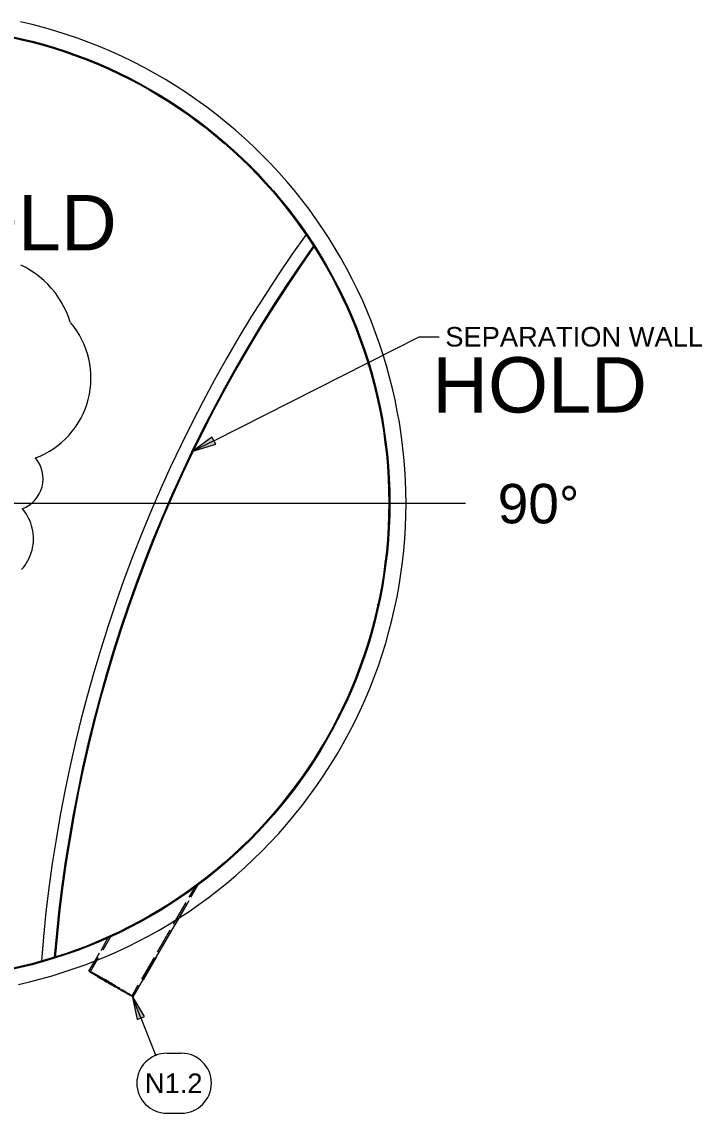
# Model space of a CAD drawing. Header units: millimetres. Extents: x 0 to 62767, y -13570 to 23963.
# Drawn here: x 14293 to 16864, y 7524 to 11651 of the extents above; entities that cross this region are included whole.
import ezdxf

# ---------------------------------------------------------------- set-up
doc = ezdxf.new("R2010")
doc.units = ezdxf.units.MM

msp = doc.modelspace()

# ---------------------------------------------------------------- hatches: boundary and pattern name
h = msp.add_hatch(color=7)
h.dxf.hatch_style = 2
h.paths.add_polyline_path([(15011.428, 10080), (14939.047, 10026.667), (15026.667, 10053.333)])
h = msp.add_hatch(color=7)
h.dxf.hatch_style = 2
h.paths.add_polyline_path([(14756.19, 7889.524), (14710.476, 7967.619), (14729.523, 7878.095)])

# ---------------------------------------------------------------- linework, layer by layer
at = {"color": 7, "lineweight": 0}
for points in [[(14279.848, 8010.797), (14322.661, 8020.711), (14365.229, 8031.625), (14407.534, 8043.536), (14449.557, 8056.438), (14491.279, 8070.327), (14532.681, 8085.198), (14573.743, 8101.047), (14614.446, 8117.868), (14654.772, 8135.658), (14694.702, 8154.412), (14734.216, 8174.124), (14773.296, 8194.791), (14811.922, 8216.408), (14850.075, 8238.97), (14887.736, 8262.472), (14924.887, 8286.91), (14961.508, 8312.279), (14997.58, 8338.574), (15033.084, 8365.791), (15068.001, 8393.926), (15102.312, 8422.973), (15135.998, 8452.928), (15169.04, 8483.786), (15201.419, 8515.543), (15233.116, 8548.193), (15264.111, 8581.733), (15294.387, 8616.158), (15323.922, 8651.463), (15352.7, 8687.643), (15380.7, 8724.694), (15407.904, 8762.611), (15434.292, 8801.389), (15459.845, 8841.024), (15484.406, 8881.281), (15507.833, 8921.917), (15530.129, 8962.913), (15551.299, 9004.248), (15571.346, 9045.904), (15590.276, 9087.862), (15608.091, 9130.103), (15624.796, 9172.607), (15640.395, 9215.355), (15654.893, 9258.328), (15668.293, 9301.507), (15680.599, 9344.873), (15691.816, 9388.407), (15701.948, 9432.088), (15710.998, 9475.899), (15718.972, 9519.821), (15725.872, 9563.833), (15731.703, 9607.916), (15736.47, 9652.053), (15740.176, 9696.223), (15742.825, 9740.406), (15744.422, 9784.585), (15744.971, 9828.74), (15744.475, 9872.852), (15742.939, 9916.901), (15740.367, 9960.868), (15736.763, 10004.735), (15732.131, 10048.482), (15726.476, 10092.089), (15719.801, 10135.539), (15712.11, 10178.81), (15703.408, 10221.886), (15693.699, 10264.745), (15682.986, 10307.369), (15671.275, 10349.74), (15658.568, 10391.836), (15644.871, 10433.641), (15630.187, 10475.134), (15614.52, 10516.295), (15597.874, 10557.107), (15580.255, 10597.55), (15561.664, 10637.605), (15542.108, 10677.252), (15521.589, 10716.472), (15500.113, 10755.246), (15477.682, 10793.556), (15454.302, 10831.381), (15429.976, 10868.703), (15404.709, 10905.502), (15378.504, 10941.76), (15351.365, 10977.457), (15323.298, 11012.574), (15294.305, 11047.091), (15264.391, 11080.99), (15233.56, 11114.252), (15201.817, 11146.857), (15169.164, 11178.786), (15135.607, 11210.02), (15101.15, 11240.54), (15065.796, 11270.327), (15029.549, 11299.361), (14992.415, 11327.623), (14954.397, 11355.095), (14915.498, 11381.756), (14875.949, 11407.443), (14835.99, 11432.007), (14795.64, 11455.45), (14754.919, 11477.778), (14713.845, 11498.992), (14672.437, 11519.097), (14630.716, 11538.097), (14588.7, 11555.994), (14546.409, 11572.793), (14503.862, 11588.497), (14461.078, 11603.11), (14418.076, 11616.635), (14374.876, 11629.075), (14331.498, 11640.435), (14287.959, 11650.717)], [(15367.343, 10846.849), (15313.853, 10770.697), (15261.728, 10693.728), (15210.976, 10615.962), (15161.602, 10537.416), (15113.614, 10458.11), (15067.018, 10378.063), (15021.822, 10297.294), (14978.033, 10215.821), (14935.656, 10133.663), (14894.699, 10050.839), (14855.169, 9967.367), (14817.073, 9883.267), (14780.417, 9798.558), (14745.209, 9713.257), (14711.455, 9627.385), (14679.162, 9540.96), (14648.336, 9454), (14618.986, 9366.524), (14591.117, 9278.552), (14564.737, 9190.102), (14539.852, 9101.193), (14516.469, 9011.843), (14494.595, 8922.072), (14474.237, 8831.899), (14455.401, 8741.341), (14438.096, 8650.419), (14422.326, 8559.15), (14408.1, 8467.554), (14395.424, 8375.649), (14384.305, 8283.455), (14374.75, 8190.989), (14366.765, 8098.271)], [(15395.273, 10803.97), (15343.171, 10729.265), (15292.391, 10653.774), (15242.938, 10577.515), (15194.819, 10500.506), (15148.041, 10422.765), (15102.61, 10344.31), (15058.533, 10265.158), (15015.816, 10185.329), (14974.466, 10104.839), (14934.489, 10023.708), (14895.892, 9941.952), (14858.681, 9859.589), (14822.864, 9776.638), (14788.446, 9693.117), (14755.434, 9609.044), (14723.834, 9524.435), (14693.654, 9439.311), (14664.899, 9353.688), (14637.577, 9267.584), (14611.693, 9181.017), (14587.254, 9094.006), (14564.267, 9006.568), (14542.739, 8918.722), (14522.675, 8830.484), (14504.083, 8741.874), (14486.968, 8652.909), (14471.338, 8563.606), (14457.2, 8473.985), (14444.558, 8384.063), (14433.421, 8293.858), (14423.794, 8203.387), (14415.685, 8112.67)], [(15398.379, 10801.764), (15346.314, 10727.112), (15295.57, 10651.674), (15246.152, 10575.469), (15198.067, 10498.514), (15151.322, 10420.828), (15105.923, 10342.428), (15061.877, 10263.333), (15019.19, 10183.56), (14977.869, 10103.127), (14937.92, 10022.052), (14899.35, 9940.354), (14862.166, 9858.05), (14826.374, 9775.157), (14791.98, 9691.695), (14758.991, 9607.681), (14727.414, 9523.132), (14697.255, 9438.068), (14668.52, 9352.505), (14641.217, 9266.462), (14615.352, 9179.957), (14590.93, 9093.007), (14567.959, 9005.631), (14546.446, 8917.846), (14526.397, 8829.671), (14507.817, 8741.123), (14490.715, 8652.22), (14475.096, 8562.981), (14460.967, 8473.423), (14448.335, 8383.564), (14437.205, 8293.423), (14427.585, 8203.016), (14419.482, 8112.363)], [(15398.095, 10801.905), (15394.286, 10803.81)], [(14476.275, 10514.46), (14469.434, 10534.754), (14461.427, 10554.464), (14452.295, 10573.55), (14442.078, 10591.972), (14430.814, 10609.689), (14418.543, 10626.66), (14405.307, 10642.844), (14391.143, 10658.201), (14376.093, 10672.69), (14360.196, 10686.27), (14343.492, 10698.901), (14326.021, 10710.542), (14307.822, 10721.152), (14288.935, 10730.691)], [(14344.499, 10001.398), (14362.71, 10008.846), (14380.318, 10017.328), (14397.289, 10026.807), (14413.588, 10037.242), (14429.18, 10048.596), (14444.029, 10060.829), (14458.102, 10073.903), (14471.362, 10087.779), (14483.775, 10102.417), (14495.305, 10117.779), (14505.919, 10133.826), (14515.58, 10150.519), (14524.254, 10167.82), (14531.906, 10185.689), (14538.501, 10204.088), (14544.004, 10222.977), (14548.348, 10242.166), (14551.499, 10261.456), (14553.469, 10280.794), (14554.27, 10300.131), (14553.912, 10319.415), (14552.408, 10338.596), (14549.77, 10357.622), (14546.01, 10376.443), (14541.139, 10395.007), (14535.168, 10413.264), (14528.111, 10431.162), (14519.978, 10448.651), (14510.781, 10465.68), (14500.533, 10482.197), (14489.244, 10498.152), (14476.927, 10513.494)], [(15019.048, 10066.666), (15794.286, 10459.047), (15870.476, 10459.047)], [(15019.048, 10066.666), (14939.047, 10026.667)], [(14294.742, 9809.565), (14308.161, 9815.533), (14320.625, 9822.993), (14332.029, 9831.829), (14342.268, 9841.925), (14351.238, 9853.165), (14358.834, 9865.43), (14364.95, 9878.606), (14369.482, 9892.575), (14372.29, 9906.99), (14373.328, 9921.479), (14372.631, 9935.889), (14370.234, 9950.068), (14366.172, 9963.862), (14360.481, 9977.12), (14353.197, 9989.687), (14344.353, 10001.412)], [(13636.19, 9830.476), (15969.524, 9830.476)], [(13777.142, 9830.476), (15759.999, 9830.476)], [(14205.713, 9830.476), (14367.619, 9830.476)], [(14292.379, 9579.573), (14299.079, 9587.475), (14305.304, 9595.767), (14311.033, 9604.43), (14316.249, 9613.442), (14320.931, 9622.781), (14325.062, 9632.427), (14328.622, 9642.359), (14331.592, 9652.556), (14333.938, 9662.915), (14335.639, 9673.327), (14336.702, 9683.767), (14337.134, 9694.205), (14336.941, 9704.615), (14336.129, 9714.97), (14334.705, 9725.24), (14332.675, 9735.4), (14330.046, 9745.421), (14326.823, 9755.277), (14323.013, 9764.939), (14318.623, 9774.38), (14313.658, 9783.572), (14308.126, 9792.489), (14302.032, 9801.102), (14295.383, 9809.384)], [(14925.714, 8340.952), (14950.475, 8382.857)], [(14925.714, 8340.952), (14950.475, 8382.857)], [(14931.429, 8340.952), (14961.905, 8392.381)], [(14937.143, 8350.476), (14961.905, 8392.381)], [(14866.667, 8238.095), (14914.286, 8320)], [(14866.667, 8238.095), (14914.286, 8320)], [(14876.191, 8241.905), (14925.714, 8327.619)], [(14887.619, 8262.857), (14918.095, 8314.286)], [(14714.285, 7963.81), (14887.619, 8262.857)], [(14805.714, 8133.333), (14853.333, 8217.143)], [(14805.714, 8133.333), (14853.333, 8217.143)], [(14813.333, 8135.238), (14862.857, 8220.952)], [(14592.381, 8139.048), (14620.953, 8190.476)], [(14599.999, 8140.952), (14630.476, 8194.285)], [(14599.999, 8140.952), (14630.476, 8194.285)], [(14603.81, 8160), (14620.953, 8190.476)], [(14415.238, 8112.381), (14419.047, 8112.381)], [(14546.667, 8060.952), (14577.143, 8112.381)], [(14546.667, 8060.952), (14569.523, 8099.047)], [(14552.38, 8059.048), (14582.856, 8112.381)], [(14552.38, 8059.048), (14582.856, 8112.381)], [(14569.523, 8099.047), (14586.666, 8129.524)], [(14746.667, 8030.476), (14794.286, 8112.381)], [(14746.667, 8030.476), (14794.286, 8112.381)], [(14752.381, 8028.571), (14801.905, 8114.285)], [(14580.952, 8043.81), (14577.143, 8043.81), (14575.238, 8045.714), (14571.428, 8047.619), (14569.523, 8049.524), (14565.714, 8051.428), (14563.81, 8053.333), (14561.904, 8053.333), (14558.095, 8055.238), (14556.191, 8057.143), (14554.285, 8057.143), (14554.285, 8059.048), (14552.38, 8059.048), (14550.476, 8059.048), (14548.571, 8060.952), (14546.667, 8060.952)], [(14546.667, 8060.952), (14548.571, 8060.952), (14548.571, 8059.048), (14550.476, 8059.048), (14550.476, 8057.143), (14552.38, 8057.143), (14554.285, 8055.238), (14556.191, 8055.238), (14558.095, 8053.333), (14560, 8051.428), (14561.904, 8051.428), (14565.714, 8049.524), (14567.619, 8047.619), (14571.428, 8045.714), (14573.334, 8043.81), (14577.143, 8041.905), (14579.047, 8040), (14582.856, 8038.095), (14586.666, 8036.19), (14590.477, 8034.285), (14594.286, 8032.381), (14598.095, 8030.476), (14601.905, 8028.571), (14605.714, 8024.762), (14609.523, 8022.857), (14613.333, 8020.952), (14617.142, 8019.047), (14620.953, 8015.238), (14626.666, 8013.333), (14630.476, 8011.429), (14634.285, 8009.524), (14638.096, 8005.714), (14641.905, 8003.809), (14645.714, 8001.905), (14649.524, 8000), (14655.238, 7998.095), (14659.048, 7994.286), (14662.857, 7992.381), (14666.666, 7990.476), (14670.476, 7988.571), (14672.381, 7986.666), (14676.19, 7984.762), (14680, 7982.857), (14683.809, 7980.952), (14685.715, 7979.048), (14689.524, 7977.143), (14693.333, 7975.238), (14695.237, 7973.333), (14697.143, 7973.333), (14700.952, 7971.428), (14702.857, 7969.524), (14704.761, 7969.524), (14706.667, 7967.619), (14708.571, 7967.619), (14710.476, 7965.714), (14712.38, 7965.714), (14714.285, 7963.81)], [(14647.618, 8003.809), (14647.618, 8005.714), (14643.809, 8007.619), (14638.096, 8009.524), (14634.285, 8013.333), (14630.476, 8015.238), (14626.666, 8017.143), (14622.857, 8019.047), (14619.047, 8022.857), (14613.333, 8024.762), (14609.523, 8026.667), (14605.714, 8028.571), (14601.905, 8030.476), (14598.095, 8034.285), (14594.286, 8036.19), (14590.477, 8038.095), (14586.666, 8040), (14582.856, 8041.905), (14580.952, 8043.81), (14577.143, 8045.714), (14573.334, 8047.619), (14571.428, 8049.524), (14567.619, 8049.524), (14565.714, 8051.428), (14561.904, 8053.333), (14560, 8055.238), (14558.095, 8055.238)], [(14558.095, 8053.333), (14560, 8053.333), (14561.904, 8051.428), (14563.81, 8049.524), (14567.619, 8047.619), (14569.523, 8047.619), (14573.334, 8045.714), (14575.238, 8043.81), (14579.047, 8041.905), (14582.856, 8040), (14584.762, 8038.095), (14588.571, 8034.285), (14592.381, 8032.381), (14596.19, 8030.476), (14599.999, 8028.571), (14603.81, 8026.667), (14607.619, 8022.857), (14611.429, 8020.952), (14617.142, 8019.047), (14620.953, 8017.143), (14624.762, 8013.333), (14628.571, 8011.429), (14632.381, 8009.524), (14638.096, 8007.619), (14641.905, 8003.809), (14645.714, 8001.905), (14647.618, 8001.905)], [(14647.618, 8005.714), (14645.714, 8005.714), (14641.905, 8007.619), (14638.096, 8009.524), (14634.285, 8011.429), (14630.476, 8015.238), (14626.666, 8017.143), (14622.857, 8019.047), (14619.047, 8020.952), (14615.238, 8024.762), (14611.429, 8026.667), (14607.619, 8028.571), (14603.81, 8030.476), (14599.999, 8032.381), (14596.19, 8034.285), (14592.381, 8036.19), (14588.571, 8038.095), (14584.762, 8040), (14582.856, 8041.905), (14579.047, 8043.81), (14575.238, 8045.714), (14573.334, 8047.619), (14569.523, 8049.524), (14567.619, 8049.524), (14565.714, 8051.428), (14563.81, 8053.333), (14561.904, 8053.333)], [(14647.618, 8005.714), (14645.714, 8005.714), (14641.905, 8007.619), (14638.096, 8009.524), (14634.285, 8011.429), (14630.476, 8015.238), (14626.666, 8017.143), (14622.857, 8019.047), (14619.047, 8020.952), (14615.238, 8024.762), (14611.429, 8026.667), (14607.619, 8028.571), (14603.81, 8030.476), (14599.999, 8032.381), (14596.19, 8034.285), (14592.381, 8036.19), (14588.571, 8038.095), (14584.762, 8040), (14582.856, 8041.905), (14579.047, 8043.81), (14575.238, 8045.714), (14573.334, 8047.619), (14569.523, 8049.524), (14567.619, 8049.524), (14565.714, 8051.428), (14563.81, 8053.333), (14561.904, 8053.333)], [(14645.714, 8001.905), (14641.905, 8005.714), (14636.19, 8007.619), (14632.381, 8009.524), (14628.571, 8011.429), (14624.762, 8013.333), (14620.953, 8017.143), (14617.142, 8019.047), (14613.333, 8020.952), (14609.523, 8022.857), (14605.714, 8026.667), (14601.905, 8028.571), (14598.095, 8030.476), (14594.286, 8032.381), (14590.477, 8034.285), (14586.666, 8036.19), (14584.762, 8038.095), (14580.952, 8040), (14577.143, 8041.905), (14575.238, 8043.81), (14571.428, 8045.714), (14569.523, 8047.619), (14567.619, 8047.619), (14563.81, 8049.524), (14561.904, 8051.428)], [(14645.714, 8001.905), (14641.905, 8005.714), (14636.19, 8007.619), (14632.381, 8009.524), (14628.571, 8011.429), (14624.762, 8013.333), (14620.953, 8017.143), (14617.142, 8019.047), (14613.333, 8020.952), (14609.523, 8022.857), (14605.714, 8026.667), (14601.905, 8028.571), (14598.095, 8030.476), (14594.286, 8032.381), (14590.477, 8034.285), (14586.666, 8036.19), (14584.762, 8038.095), (14580.952, 8040), (14577.143, 8041.905), (14575.238, 8043.81), (14571.428, 8045.714), (14569.523, 8047.619), (14567.619, 8047.619), (14563.81, 8049.524), (14561.904, 8051.428)], [(14664.761, 7994.286), (14662.857, 7996.19), (14659.048, 7998.095), (14655.238, 8000), (14651.429, 8001.905), (14647.618, 8003.809), (14643.809, 8007.619), (14640, 8009.524), (14636.19, 8011.429), (14632.381, 8013.333), (14626.666, 8017.143), (14622.857, 8019.047), (14619.047, 8020.952), (14615.238, 8022.857), (14611.429, 8026.667), (14607.619, 8028.571), (14603.81, 8030.476), (14599.999, 8032.381), (14598.095, 8034.285)], [(14710.476, 7967.619), (14733.334, 8009.524)], [(14710.476, 7967.619), (14733.334, 8009.524)], [(14714.285, 7963.81), (14739.047, 8007.619)], [(14666.666, 7990.476), (14668.572, 7990.476), (14670.476, 7988.571), (14674.285, 7986.666), (14678.095, 7984.762), (14681.904, 7982.857), (14683.809, 7980.952), (14687.619, 7979.048), (14689.524, 7977.143), (14693.333, 7975.238), (14695.237, 7975.238), (14697.143, 7973.333), (14699.048, 7971.428), (14700.952, 7971.428), (14702.857, 7969.524), (14704.761, 7969.524), (14706.667, 7969.524), (14706.667, 7967.619), (14708.571, 7967.619), (14710.476, 7967.619)], [(14666.666, 7990.476), (14668.572, 7990.476), (14670.476, 7988.571), (14674.285, 7986.666), (14678.095, 7984.762), (14681.904, 7982.857), (14683.809, 7980.952), (14687.619, 7979.048), (14689.524, 7977.143), (14693.333, 7975.238), (14695.237, 7975.238), (14697.143, 7973.333), (14699.048, 7971.428), (14700.952, 7971.428), (14702.857, 7969.524), (14704.761, 7969.524), (14706.667, 7969.524), (14706.667, 7967.619), (14708.571, 7967.619), (14710.476, 7967.619)], [(14668.572, 7992.381), (14672.381, 7990.476), (14676.19, 7988.571), (14680, 7986.666), (14681.904, 7984.762), (14685.715, 7982.857), (14687.619, 7980.952), (14691.428, 7979.048), (14693.333, 7977.143), (14695.237, 7977.143), (14697.143, 7975.238), (14700.952, 7973.333), (14702.857, 7971.428), (14704.761, 7971.428), (14706.667, 7969.524), (14708.571, 7967.619), (14710.476, 7967.619)], [(14668.572, 7992.381), (14672.381, 7990.476), (14676.19, 7988.571), (14680, 7986.666), (14681.904, 7984.762), (14685.715, 7982.857), (14687.619, 7980.952), (14691.428, 7979.048), (14693.333, 7977.143), (14695.237, 7977.143), (14697.143, 7975.238), (14700.952, 7973.333), (14702.857, 7971.428), (14704.761, 7971.428), (14706.667, 7969.524), (14708.571, 7967.619), (14710.476, 7967.619)], [(14668.572, 7988.571), (14672.381, 7986.666), (14676.19, 7984.762), (14680, 7982.857), (14683.809, 7980.952), (14685.715, 7979.048), (14689.524, 7977.143), (14691.428, 7975.238), (14695.237, 7975.238), (14697.143, 7973.333), (14700.952, 7971.428), (14702.857, 7969.524), (14704.761, 7969.524), (14706.667, 7967.619), (14708.571, 7967.619), (14710.476, 7965.714), (14712.38, 7965.714), (14714.285, 7963.81)], [(14670.476, 7990.476), (14674.285, 7988.571), (14678.095, 7986.666), (14681.904, 7984.762), (14683.809, 7982.857), (14687.619, 7980.952), (14691.428, 7979.048), (14693.333, 7977.143), (14695.237, 7977.143), (14699.048, 7975.238), (14700.952, 7973.333), (14702.857, 7971.428), (14704.761, 7971.428), (14706.667, 7969.524), (14708.571, 7967.619), (14710.476, 7967.619), (14712.38, 7967.619), (14712.38, 7965.714), (14714.285, 7965.714), (14714.285, 7963.81)], [(14681.904, 7984.762), (14685.715, 7982.857), (14687.619, 7980.952), (14691.428, 7979.048), (14693.333, 7977.143), (14697.143, 7975.238), (14699.048, 7975.238), (14700.952, 7973.333), (14702.857, 7971.428), (14704.761, 7971.428), (14706.667, 7969.524), (14708.571, 7967.619), (14710.476, 7967.619), (14712.38, 7967.619), (14712.38, 7965.714), (14714.285, 7965.714), (14714.285, 7963.81)], [(14742.856, 7883.81), (14710.476, 7967.619)], [(14742.856, 7883.81), (14800, 7740.952)], [(14840.952, 7750.476), (14829.364, 7749.891), (14818.111, 7748.173), (14807.25, 7745.38), (14796.837, 7741.569), (14786.93, 7736.797), (14777.586, 7731.12), (14768.861, 7724.596), (14760.813, 7717.281), (14753.498, 7709.233), (14746.974, 7700.508), (14741.297, 7691.164), (14736.525, 7681.257), (14732.714, 7670.844), (14729.921, 7659.983), (14728.204, 7648.73), (14727.618, 7637.142), (14728.204, 7625.555), (14729.921, 7614.302), (14732.714, 7603.44), (14736.525, 7593.028), (14741.297, 7583.121), (14746.974, 7573.777), (14753.498, 7565.052), (14760.813, 7557.004), (14768.861, 7549.689), (14777.586, 7543.165), (14786.93, 7537.488), (14796.837, 7532.715), (14807.25, 7528.904), (14818.111, 7526.111), (14829.364, 7524.394), (14840.952, 7523.809)], [(14841.905, 7750.476), (14895.238, 7750.476)], [(14896.178, 7523.809), (14907.766, 7524.393), (14919.019, 7526.109), (14929.881, 7528.901), (14940.294, 7532.711), (14950.201, 7537.482), (14959.546, 7543.158), (14968.271, 7549.682), (14976.32, 7556.996), (14983.636, 7565.043), (14990.161, 7573.767), (14995.839, 7583.111), (15000.612, 7593.017), (15004.424, 7603.43), (15007.218, 7614.291), (15008.937, 7625.543), (15009.523, 7637.131), (15008.939, 7648.719), (15007.223, 7659.972), (15004.431, 7670.833), (15000.621, 7681.246), (14995.85, 7691.154), (14990.174, 7700.499), (14983.65, 7709.224), (14976.336, 7717.273), (14968.289, 7724.589), (14959.565, 7731.114), (14950.221, 7736.792), (14940.314, 7741.565), (14929.902, 7745.377), (14919.041, 7748.171), (14907.789, 7749.889), (14896.201, 7750.476)], [(14841.905, 7523.809), (14895.238, 7523.809)]]:
    msp.add_lwpolyline(points, dxfattribs=at)
at = {"color": 179, "lineweight": 0, "true_color": 0x1e1e47}
for points in [[(14382.857, 11558.095), (14386.667, 11561.904)], [(14483.809, 11525.715), (14487.618, 11527.619)], [(14582.856, 11487.618), (14584.762, 11489.524)], [(14674.285, 11445.714), (14678.095, 11447.619)], [(14761.905, 11398.095), (14765.714, 11401.904)], [(14847.619, 11348.571), (14849.524, 11350.476)], [(14927.619, 11293.333), (14929.523, 11297.142)], [(15003.809, 11236.19), (15005.714, 11238.095)], [(15078.095, 11175.239), (15080, 11177.143)], [(15146.666, 11108.571), (15148.572, 11112.381)], [(15211.428, 11040), (15215.238, 11041.904)], [(15274.286, 10969.524), (15278.095, 10971.429)], [(15333.333, 10891.428), (15335.238, 10893.334)], [(15388.571, 10813.333), (15390.476, 10815.238)], [(15388.571, 10788.571), (15386.667, 10790.476)], [(15439.999, 10729.524), (15441.905, 10731.428)], [(15333.333, 10708.571), (15331.428, 10710.476)], [(15279.999, 10628.571), (15278.095, 10630.476)], [(15485.714, 10641.904), (15489.524, 10643.81)], [(15226.667, 10546.666), (15224.762, 10548.572)], [(15529.524, 10550.476), (15533.333, 10552.381)], [(15177.143, 10462.857), (15175.238, 10464.762)], [(15567.619, 10453.333), (15571.428, 10457.143)], [(15125.714, 10377.143), (15123.809, 10380.952)], [(15601.905, 10352.381), (15603.81, 10356.19)], [(15078.095, 10291.428), (15076.19, 10293.333)], [(15630.476, 10245.714), (15634.285, 10249.524)], [(15030.476, 10203.809), (15028.571, 10205.714)], [(14982.857, 10116.19), (14980.952, 10118.095)], [(15655.238, 10135.238), (15657.142, 10139.048)], [(14940.953, 10024.762), (14937.143, 10026.667)], [(15670.476, 10017.143), (15672.381, 10019.047)], [(14897.143, 9933.333), (14893.334, 9937.143)], [(15678.095, 9889.524), (15681.904, 9893.333)], [(14855.237, 9841.905), (14853.333, 9843.809)], [(14815.238, 9746.667), (14813.333, 9748.571)], [(15678.095, 9754.286), (15681.904, 9758.095)], [(14775.238, 9651.428), (14773.333, 9653.333)], [(15664.761, 9607.619), (15668.572, 9611.429)], [(14739.047, 9552.381), (14737.143, 9554.286)], [(14702.857, 9453.334), (14700.952, 9457.143)], [(15636.19, 9445.714), (15641.905, 9449.523)], [(14668.572, 9354.285), (14666.666, 9356.19)], [(14636.19, 9251.429), (14634.285, 9253.333)], [(15586.666, 9259.047), (15592.38, 9264.762)], [(14605.714, 9148.571), (14601.905, 9150.476)], [(14577.143, 9040), (14575.238, 9043.81)], [(15489.524, 9028.571), (15497.142, 9036.19)], [(14550.476, 8933.333), (14546.667, 8935.238)], [(14525.715, 8822.857), (14521.904, 8826.667)], [(14502.857, 8712.381), (14499.048, 8714.286)], [(14480, 8598.095), (14478.096, 8601.905)], [(15106.666, 8510.476), (15205.713, 8609.523)], [(14462.857, 8481.904), (14460.953, 8483.809)], [(14445.714, 8365.714), (14441.905, 8367.619)], [(14432.381, 8243.809), (14430.477, 8245.714)], [(14674.285, 8213.333), (14681.904, 8219.048)], [(14419.047, 8121.905), (14417.143, 8123.81)], [(14447.619, 8120), (14453.333, 8125.714)]]:
    msp.add_lwpolyline(points, dxfattribs=at)
at = {"color": 7, "lineweight": 0}
for points in [[(15011.428, 10080), (14939.047, 10026.667), (15026.667, 10053.333)], [(14756.19, 7889.524), (14710.476, 7967.619), (14729.523, 7878.095)]]:
    msp.add_lwpolyline(points, close=True, dxfattribs=at)
for radius in [1802.857, 1799.047]:
    msp.add_circle((13880.952, 9831.428), radius, dxfattribs=at)

# ---------------------------------------------------------------- texts
at = {"color": 7, "attachment_point": 1}
for s, insert, char_height in [('{\\fArial|b0|i0|c0;HOLD}', (13840, 10995.866), 209.19961), ('{\\fArial|b0|i0|c0;SEPARATION WALL}', (15893.333, 10496.692), 73.83514), ('{\\fArial|b0|i0|c0;HOLD}', (15843.809, 10382.533), 209.19961), ('{\\fArial|b0|i0|c0;90}', (16091.429, 9903.323), 149.03763), ('{\\fAIGDT|b0|i0|c0;~}', (16323.809, 9895.12), 140.83371), ('{\\fArial|b0|i0|c0;N1.2}', (14758.095, 7673.835), 73.83514)]:
    msp.add_mtext(s, dxfattribs=dict(at, insert=insert, char_height=char_height))

doc.saveas('drawing.dxf')
